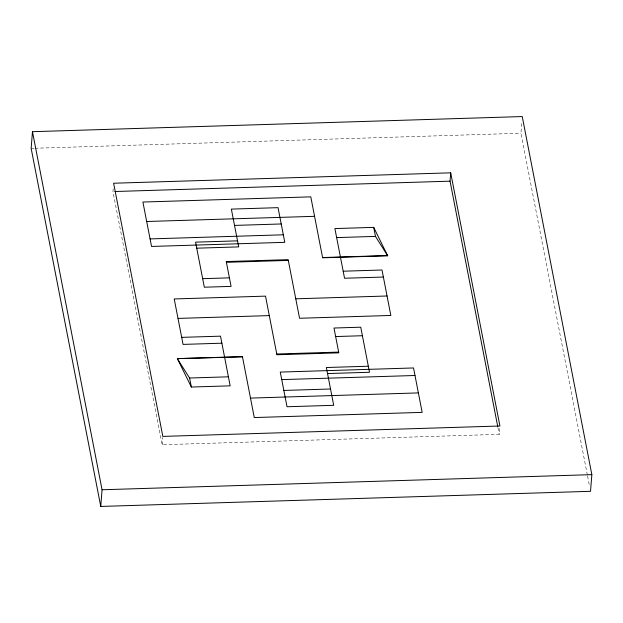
<?xml version="1.0" encoding="UTF-8"?>
<svg xmlns="http://www.w3.org/2000/svg" width="623" height="623" viewBox="0 0 623 623"><rect width="100%" height="100%" fill="white"/><g stroke="black" fill="none" stroke-linecap="round" stroke-linejoin="round"><path stroke-width="0.47" stroke-dasharray="3.12 2.34" d="M113.184 188.792L112.958 191.573L162.175 444.744L499.257 434.34L499.771 427.853M162.175 444.744L162.759 437.33M587.38 475.084L520.937 133.244L521.739 123.05M31.15 148.36L34.063 148.274M35.036 148.243L520.937 133.244M587.567 476.042L589.42 485.59M497.956 427.658L499.257 434.34"/><path stroke-width="0.93" d="M32.466 131.687L31.15 148.36L100.755 506.437L590.534 491.313L591.85 474.64L522.245 116.563L32.466 131.687L102.063 489.756L100.755 506.437M497.769 426.7L450.047 181.168L450.702 172.828L113.62 183.232L162.829 436.404L499.911 426L450.702 172.828M114.905 191.51L450.047 181.168M146.685 221.5L314.568 216.321M234.528 225.409L281.222 223.969M196.736 248.188L238.702 246.895L231.359 209.102L278.053 207.661L284.789 242.331L151.537 246.451L142.901 202.039L310.784 196.86L322.628 257.797L387.685 255.788L373.714 227.372L334.894 228.571L344.55 278.247L383.371 277.048M150.065 238.913L283.325 234.801M336.646 237.597L375.474 236.397L387.685 255.788M237.527 240.852L195.56 242.145L204.321 287.211L231.078 286.385L226.25 261.567L288.161 259.659L299.554 318.267L390.839 315.456L382.008 270.008L343.18 271.207M322.582 257.548L387.638 255.539M226.398 262.314L288.301 260.406M202.662 278.683L229.42 277.85M295.769 298.814L387.054 295.995M178.007 318.415L269.292 315.596M181.69 337.362L220.511 336.163L230.167 385.839L191.347 387.039L177.376 358.622L242.433 356.613L254.277 417.55L422.16 412.371L413.532 367.959L280.272 372.079L287.016 406.749L333.702 405.308L326.359 367.515L368.333 366.223M335.649 336.552L362.399 335.727M221.881 343.203L183.061 344.402L174.222 298.954L265.515 296.135L276.908 354.752L338.811 352.844L333.99 328.025L360.748 327.2L369.501 372.266L327.534 373.559M276.76 354.004L338.671 352.096M177.376 358.622L242.479 356.862M177.423 358.864L189.594 378.013L228.415 376.814M281.736 379.609L414.996 375.498M283.839 390.442L330.533 389.001M250.493 398.089L418.376 392.911M102.063 489.756L591.85 474.64M373.714 227.372L375.474 236.397M189.594 378.013L191.347 387.039"/></g></svg>
